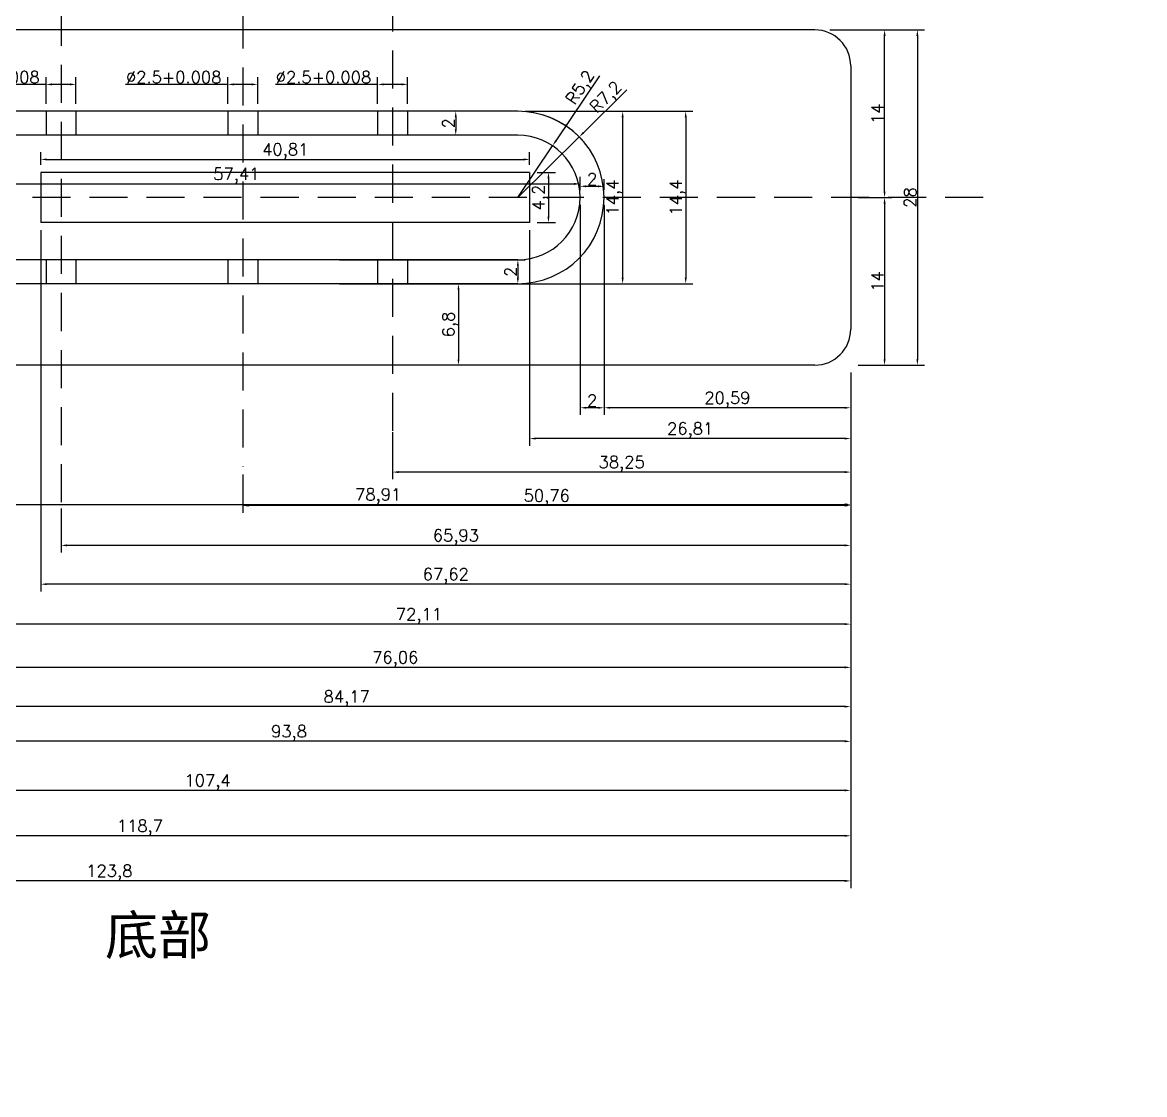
# Model space of a CAD drawing. Header units: millimetres. Extents: x 6817 to 10425, y -2870 to -164.
# Drawn here: x 9746.4 to 9840.1, y -462.8 to -373.3 of the extents above; entities that cross this region are included whole.
import ezdxf

# ---------------------------------------------------------------- set-up
doc = ezdxf.new("R2010")
doc.units = ezdxf.units.MM
doc.linetypes.add('HIDDEN', pattern=[9.525, 6.35, -3.175])
doc.layers.add('图层2', color=108, linetype='Continuous')
doc.styles.get("Standard").update_dxf_attribs({"font": 'txt', "bigfont": 'gbcbig.shx'})
doc.dimstyles.new('ISO-25', dxfattribs={"dimtxt": 1, "dimasz": 0.5, "dimexe": 0.6, "dimexo": 0.625, "dimgap": 0.1, "dimtad": 1, "dimtxsty": 'Standard', "dimcen": 2.5, "dimadec": 0, "dimazin": 0, "dimtfac": 1, "dimtmove": 0, "dimatfit": 3, "dimfxl": 1, "dimarcsym": 0})

# ---------------------------------------------------------------- blocks, each defined once
blk = doc.blocks.new('*D720')
at = {"layer": 'Defpoints', "color": 0, "linetype": 'ByBlock', "transparency": 16777216}
for p in [(9813.17, -373.931), (9815.545, -401.931), (9821.107, -401.931)]:
    blk.add_point(p, dxfattribs=at)
at = {"layer": '图层2', "color": 0, "linetype": 'ByBlock', "lineweight": -2, "transparency": 16777216}
for p, q in [((9813.795, -373.931), (9821.707, -373.931)), ((9821.107, -374.431), (9821.107, -401.431)), ((9816.17, -401.931), (9821.707, -401.931))]:
    blk.add_line(p, q, dxfattribs=at)
at = {"layer": '图层2', "color": 0, "linetype": 'ByBlock', "transparency": 16777216}
for points in [[(9821.024, -374.431), (9821.191, -374.431), (9821.107, -373.931)], [(9821.024, -401.431), (9821.191, -401.431), (9821.107, -401.931)]]:
    blk.add_solid(points, dxfattribs=at)
at = {"layer": '图层2', "color": 0, "linetype": 'ByBlock', "transparency": 16777216, "insert": (9820.507, -387.931), "char_height": 1, "attachment_point": 5, "rotation": 90}
blk.add_mtext('28', dxfattribs=at)
blk = doc.blocks.new('*D1211')
at = {"layer": 'Defpoints', "color": 0, "linetype": 'ByBlock', "transparency": 16777216}
for p in [(9787.752, -395.131), (9782.795, -401.931), (9787.752, -401.931)]:
    blk.add_point(p, dxfattribs=at)
at = {"layer": '图层2', "color": 0, "linetype": 'ByBlock', "lineweight": -2, "transparency": 16777216}
for p, q in [((9787.127, -395.131), (9782.195, -395.131)), ((9782.795, -395.631), (9782.795, -401.431)), ((9787.127, -401.931), (9782.195, -401.931))]:
    blk.add_line(p, q, dxfattribs=at)
at = {"layer": '图层2', "color": 0, "linetype": 'ByBlock', "transparency": 16777216}
for points in [[(9782.711, -395.631), (9782.878, -395.631), (9782.795, -395.131)], [(9782.711, -401.431), (9782.878, -401.431), (9782.795, -401.931)]]:
    blk.add_solid(points, dxfattribs=at)
at = {"layer": '图层2', "color": 0, "linetype": 'ByBlock', "transparency": 16777216, "insert": (9782.111, -398.531), "char_height": 1, "attachment_point": 5, "rotation": 90}
blk.add_mtext('6,8', dxfattribs=at)
blk = doc.blocks.new('*D1212')
at = {"layer": 'Defpoints', "color": 0, "linetype": 'ByBlock', "transparency": 16777216}
for p in [(9794.952, -387.931), (9815.545, -402.556), (9794.952, -405.488)]:
    blk.add_point(p, dxfattribs=at)
at = {"layer": '图层2', "color": 0, "linetype": 'ByBlock', "lineweight": -2, "transparency": 16777216}
for p, q in [((9794.952, -388.556), (9794.952, -406.088)), ((9815.545, -403.181), (9815.545, -406.088)), ((9815.045, -405.488), (9795.452, -405.488))]:
    blk.add_line(p, q, dxfattribs=at)
at = {"layer": '图层2', "color": 0, "linetype": 'ByBlock', "transparency": 16777216}
for points in [[(9795.452, -405.405), (9795.452, -405.571), (9794.952, -405.488)], [(9815.045, -405.405), (9815.045, -405.571), (9815.545, -405.488)]]:
    blk.add_solid(points, dxfattribs=at)
at = {"layer": '图层2', "color": 0, "linetype": 'ByBlock', "transparency": 16777216, "insert": (9805.249, -404.805), "char_height": 1, "attachment_point": 5}
blk.add_mtext('20,59', dxfattribs=at)
blk = doc.blocks.new('*D1213')
at = {"layer": 'Defpoints', "color": 0, "linetype": 'ByBlock', "transparency": 16777216}
for p in [(9792.952, -387.931), (9794.952, -401.931), (9792.952, -405.488)]:
    blk.add_point(p, dxfattribs=at)
at = {"layer": '图层2', "color": 0, "linetype": 'ByBlock', "lineweight": -2, "transparency": 16777216}
for p, q in [((9792.952, -388.556), (9792.952, -406.088)), ((9794.952, -402.556), (9794.952, -406.088)), ((9794.452, -405.488), (9793.452, -405.488))]:
    blk.add_line(p, q, dxfattribs=at)
at = {"layer": '图层2', "color": 0, "linetype": 'ByBlock', "transparency": 16777216}
for points in [[(9793.452, -405.405), (9793.452, -405.571), (9792.952, -405.488)], [(9794.452, -405.405), (9794.452, -405.571), (9794.952, -405.488)]]:
    blk.add_solid(points, dxfattribs=at)
at = {"layer": '图层2', "color": 0, "linetype": 'ByBlock', "transparency": 16777216, "insert": (9793.952, -404.888), "char_height": 1, "attachment_point": 5}
blk.add_mtext('2', dxfattribs=at)
blk = doc.blocks.new('*D721')
at = {"layer": 'Defpoints', "color": 0, "linetype": 'ByBlock', "transparency": 16777216}
for p in [(9788.736, -390.031), (9815.545, -401.931), (9788.736, -408.061)]:
    blk.add_point(p, dxfattribs=at)
at = {"layer": '图层2', "color": 0, "linetype": 'ByBlock', "lineweight": -2, "transparency": 16777216}
for p, q in [((9788.736, -390.656), (9788.736, -408.661)), ((9815.545, -402.556), (9815.545, -408.661)), ((9815.045, -408.061), (9789.236, -408.061))]:
    blk.add_line(p, q, dxfattribs=at)
at = {"layer": '图层2', "color": 0, "linetype": 'ByBlock', "transparency": 16777216}
for points in [[(9789.236, -407.978), (9789.236, -408.144), (9788.736, -408.061)], [(9815.045, -407.978), (9815.045, -408.144), (9815.545, -408.061)]]:
    blk.add_solid(points, dxfattribs=at)
at = {"layer": '图层2', "color": 0, "linetype": 'ByBlock', "transparency": 16777216, "insert": (9802.14, -407.378), "char_height": 1, "attachment_point": 5}
blk.add_mtext('26,81', dxfattribs=at)
blk = doc.blocks.new('*D722')
at = {"layer": 'Defpoints', "color": 0, "linetype": 'ByBlock', "transparency": 16777216}
for p in [(9815.545, -401.931), (9777.292, -406.897), (9777.292, -410.858)]:
    blk.add_point(p, dxfattribs=at)
at = {"layer": '图层2', "color": 0, "linetype": 'ByBlock', "lineweight": -2, "transparency": 16777216}
for p, q in [((9815.545, -402.556), (9815.545, -411.458)), ((9777.292, -407.522), (9777.292, -411.458)), ((9815.045, -410.858), (9777.792, -410.858))]:
    blk.add_line(p, q, dxfattribs=at)
at = {"layer": '图层2', "color": 0, "linetype": 'ByBlock', "transparency": 16777216}
for points in [[(9777.792, -410.775), (9777.792, -410.942), (9777.292, -410.858)], [(9815.045, -410.775), (9815.045, -410.942), (9815.545, -410.858)]]:
    blk.add_solid(points, dxfattribs=at)
at = {"layer": '图层2', "color": 0, "linetype": 'ByBlock', "transparency": 16777216, "insert": (9796.419, -410.175), "char_height": 1, "attachment_point": 5}
blk.add_mtext('38,25', dxfattribs=at)
blk = doc.blocks.new('*D723')
at = {"layer": 'Defpoints', "color": 0, "linetype": 'ByBlock', "transparency": 16777216}
for p in [(9815.545, -402.556), (9764.784, -410.431), (9764.784, -413.659)]:
    blk.add_point(p, dxfattribs=at)
at = {"layer": '图层2', "color": 0, "linetype": 'ByBlock', "lineweight": -2, "transparency": 16777216}
for p, q in [((9815.545, -403.181), (9815.545, -414.259)), ((9764.784, -411.056), (9764.784, -414.259)), ((9815.045, -413.659), (9765.284, -413.659))]:
    blk.add_line(p, q, dxfattribs=at)
at = {"layer": '图层2', "color": 0, "linetype": 'ByBlock', "transparency": 16777216}
for points in [[(9765.284, -413.576), (9765.284, -413.743), (9764.784, -413.659)], [(9815.045, -413.576), (9815.045, -413.743), (9815.545, -413.659)]]:
    blk.add_solid(points, dxfattribs=at)
at = {"layer": '图层2', "color": 0, "linetype": 'ByBlock', "transparency": 16777216, "insert": (9790.165, -412.976), "char_height": 1, "attachment_point": 5}
blk.add_mtext('50,76', dxfattribs=at)
blk = doc.blocks.new('*D724')
at = {"layer": 'Defpoints', "color": 0, "linetype": 'ByBlock', "transparency": 16777216}
for p in [(9815.545, -402.556), (9749.611, -413.287), (9749.611, -416.979)]:
    blk.add_point(p, dxfattribs=at)
at = {"layer": '图层2', "color": 0, "linetype": 'ByBlock', "lineweight": -2, "transparency": 16777216}
for p, q in [((9815.545, -403.181), (9815.545, -417.579)), ((9749.611, -413.912), (9749.611, -417.579)), ((9815.045, -416.979), (9750.111, -416.979))]:
    blk.add_line(p, q, dxfattribs=at)
at = {"layer": '图层2', "color": 0, "linetype": 'ByBlock', "transparency": 16777216}
for points in [[(9750.111, -416.896), (9750.111, -417.063), (9749.611, -416.979)], [(9815.045, -416.896), (9815.045, -417.063), (9815.545, -416.979)]]:
    blk.add_solid(points, dxfattribs=at)
at = {"layer": '图层2', "color": 0, "linetype": 'ByBlock', "transparency": 16777216, "insert": (9782.578, -416.296), "char_height": 1, "attachment_point": 5}
blk.add_mtext('65,93', dxfattribs=at)
blk = doc.blocks.new('*D1214')
at = {"layer": 'Defpoints', "color": 0, "linetype": 'ByBlock', "transparency": 16777216}
for p in [(9747.926, -390.031), (9815.545, -402.556), (9747.926, -420.22)]:
    blk.add_point(p, dxfattribs=at)
at = {"layer": '图层2', "color": 0, "linetype": 'ByBlock', "lineweight": -2, "transparency": 16777216}
for p, q in [((9747.926, -390.656), (9747.926, -420.82)), ((9815.545, -403.181), (9815.545, -420.82)), ((9815.045, -420.22), (9748.426, -420.22))]:
    blk.add_line(p, q, dxfattribs=at)
at = {"layer": '图层2', "color": 0, "linetype": 'ByBlock', "transparency": 16777216}
for points in [[(9748.426, -420.136), (9748.426, -420.303), (9747.926, -420.22)], [(9815.045, -420.136), (9815.045, -420.303), (9815.545, -420.22)]]:
    blk.add_solid(points, dxfattribs=at)
at = {"layer": '图层2', "color": 0, "linetype": 'ByBlock', "transparency": 16777216, "insert": (9781.735, -419.536), "char_height": 1, "attachment_point": 5}
blk.add_mtext('67,62', dxfattribs=at)
blk = doc.blocks.new('*D1215')
at = {"layer": 'Defpoints', "color": 0, "linetype": 'ByBlock', "transparency": 16777216}
for p in [(9743.433, -393.131), (9815.545, -403.181), (9743.433, -423.555)]:
    blk.add_point(p, dxfattribs=at)
at = {"layer": '图层2', "color": 0, "linetype": 'ByBlock', "lineweight": -2, "transparency": 16777216}
for p, q in [((9743.433, -393.756), (9743.433, -424.155)), ((9815.545, -403.806), (9815.545, -424.155)), ((9815.045, -423.555), (9743.933, -423.555))]:
    blk.add_line(p, q, dxfattribs=at)
at = {"layer": '图层2', "color": 0, "linetype": 'ByBlock', "transparency": 16777216}
for points in [[(9743.933, -423.472), (9743.933, -423.639), (9743.433, -423.555)], [(9815.045, -423.472), (9815.045, -423.639), (9815.545, -423.555)]]:
    blk.add_solid(points, dxfattribs=at)
at = {"layer": '图层2', "color": 0, "linetype": 'ByBlock', "transparency": 16777216, "insert": (9779.489, -422.872), "char_height": 1, "attachment_point": 5}
blk.add_mtext('72,11', dxfattribs=at)
blk = doc.blocks.new('*D725')
at = {"layer": 'Defpoints', "color": 0, "linetype": 'ByBlock', "transparency": 16777216}
for p in [(9815.545, -403.181), (9739.489, -423.174), (9739.489, -427.165)]:
    blk.add_point(p, dxfattribs=at)
at = {"layer": '图层2', "color": 0, "linetype": 'ByBlock', "lineweight": -2, "transparency": 16777216}
for p, q in [((9815.545, -403.806), (9815.545, -427.765)), ((9739.489, -423.799), (9739.489, -427.765)), ((9815.045, -427.165), (9739.989, -427.165))]:
    blk.add_line(p, q, dxfattribs=at)
at = {"layer": '图层2', "color": 0, "linetype": 'ByBlock', "transparency": 16777216}
for points in [[(9739.989, -427.082), (9739.989, -427.249), (9739.489, -427.165)], [(9815.045, -427.082), (9815.045, -427.249), (9815.545, -427.165)]]:
    blk.add_solid(points, dxfattribs=at)
at = {"layer": '图层2', "color": 0, "linetype": 'ByBlock', "transparency": 16777216, "insert": (9777.517, -426.482), "char_height": 1, "attachment_point": 5}
blk.add_mtext('76,06', dxfattribs=at)
blk = doc.blocks.new('*D726')
at = {"layer": 'Defpoints', "color": 0, "linetype": 'ByBlock', "transparency": 16777216}
for p in [(9815.545, -403.181), (9731.375, -426.089), (9731.375, -430.445)]:
    blk.add_point(p, dxfattribs=at)
at = {"layer": '图层2', "color": 0, "linetype": 'ByBlock', "lineweight": -2, "transparency": 16777216}
for p, q in [((9815.545, -403.806), (9815.545, -431.045)), ((9731.375, -426.714), (9731.375, -431.045)), ((9815.045, -430.445), (9731.875, -430.445))]:
    blk.add_line(p, q, dxfattribs=at)
at = {"layer": '图层2', "color": 0, "linetype": 'ByBlock', "transparency": 16777216}
for points in [[(9731.875, -430.362), (9731.875, -430.528), (9731.375, -430.445)], [(9815.045, -430.362), (9815.045, -430.528), (9815.545, -430.445)]]:
    blk.add_solid(points, dxfattribs=at)
at = {"layer": '图层2', "color": 0, "linetype": 'ByBlock', "transparency": 16777216, "insert": (9773.46, -429.762), "char_height": 1, "attachment_point": 5}
blk.add_mtext('84,17', dxfattribs=at)
blk = doc.blocks.new('*D1216')
at = {"layer": 'Defpoints', "color": 0, "linetype": 'ByBlock', "transparency": 16777216}
for p in [(9721.745, -401.931), (9815.545, -403.181), (9721.745, -433.342)]:
    blk.add_point(p, dxfattribs=at)
at = {"layer": '图层2', "color": 0, "linetype": 'ByBlock', "lineweight": -2, "transparency": 16777216}
for p, q in [((9721.745, -402.556), (9721.745, -433.942)), ((9815.545, -403.806), (9815.545, -433.942)), ((9815.045, -433.342), (9722.245, -433.342))]:
    blk.add_line(p, q, dxfattribs=at)
at = {"layer": '图层2', "color": 0, "linetype": 'ByBlock', "transparency": 16777216}
for points in [[(9722.245, -433.258), (9722.245, -433.425), (9721.745, -433.342)], [(9815.045, -433.258), (9815.045, -433.425), (9815.545, -433.342)]]:
    blk.add_solid(points, dxfattribs=at)
at = {"layer": '图层2', "color": 0, "linetype": 'ByBlock', "transparency": 16777216, "insert": (9768.645, -432.658), "char_height": 1, "attachment_point": 5}
blk.add_mtext('93,8', dxfattribs=at)
blk = doc.blocks.new('*D727')
at = {"layer": 'Defpoints', "color": 0, "linetype": 'ByBlock', "transparency": 16777216}
for p in [(9708.145, -387.931), (9815.545, -403.181), (9708.145, -437.438)]:
    blk.add_point(p, dxfattribs=at)
at = {"layer": '图层2', "color": 0, "linetype": 'ByBlock', "lineweight": -2, "transparency": 16777216}
for p, q in [((9708.145, -388.556), (9708.145, -438.038)), ((9815.545, -403.806), (9815.545, -438.038)), ((9815.045, -437.438), (9708.645, -437.438))]:
    blk.add_line(p, q, dxfattribs=at)
at = {"layer": '图层2', "color": 0, "linetype": 'ByBlock', "transparency": 16777216}
for points in [[(9708.645, -437.355), (9708.645, -437.522), (9708.145, -437.438)], [(9815.045, -437.355), (9815.045, -437.522), (9815.545, -437.438)]]:
    blk.add_solid(points, dxfattribs=at)
at = {"layer": '图层2', "color": 0, "linetype": 'ByBlock', "transparency": 16777216, "insert": (9761.845, -436.755), "char_height": 1, "attachment_point": 5}
blk.add_mtext('107,4', dxfattribs=at)
blk = doc.blocks.new('*D1217')
at = {"layer": 'Defpoints', "color": 0, "linetype": 'ByBlock', "transparency": 16777216}
for p in [(9691.745, -401.931), (9815.545, -402.556), (9691.745, -444.998)]:
    blk.add_point(p, dxfattribs=at)
at = {"layer": '图层2', "color": 0, "linetype": 'ByBlock', "lineweight": -2, "transparency": 16777216}
for p, q in [((9691.745, -402.556), (9691.745, -445.598)), ((9815.545, -403.181), (9815.545, -445.598)), ((9815.045, -444.998), (9692.245, -444.998))]:
    blk.add_line(p, q, dxfattribs=at)
at = {"layer": '图层2', "color": 0, "linetype": 'ByBlock', "transparency": 16777216}
for points in [[(9692.245, -444.915), (9692.245, -445.082), (9691.745, -444.998)], [(9815.045, -444.915), (9815.045, -445.082), (9815.545, -444.998)]]:
    blk.add_solid(points, dxfattribs=at)
at = {"layer": '图层2', "color": 0, "linetype": 'ByBlock', "transparency": 16777216, "insert": (9753.645, -444.315), "char_height": 1, "attachment_point": 5}
blk.add_mtext('123,8', dxfattribs=at)
blk = doc.blocks.new('*D1218')
at = {"layer": 'Defpoints', "color": 0, "linetype": 'ByBlock', "transparency": 16777216}
for p in [(9788.736, -385.831), (9788.736, -390.031), (9790.306, -390.031)]:
    blk.add_point(p, dxfattribs=at)
at = {"layer": '图层2', "color": 0, "linetype": 'ByBlock', "lineweight": -2, "transparency": 16777216}
for p, q in [((9789.361, -385.831), (9790.906, -385.831)), ((9790.306, -386.331), (9790.306, -389.531)), ((9789.361, -390.031), (9790.906, -390.031))]:
    blk.add_line(p, q, dxfattribs=at)
at = {"layer": '图层2', "color": 0, "linetype": 'ByBlock', "transparency": 16777216}
for points in [[(9790.223, -386.331), (9790.389, -386.331), (9790.306, -385.831)], [(9790.223, -389.531), (9790.389, -389.531), (9790.306, -390.031)]]:
    blk.add_solid(points, dxfattribs=at)
at = {"layer": '图层2', "color": 0, "linetype": 'ByBlock', "transparency": 16777216, "insert": (9789.623, -387.931), "char_height": 1, "attachment_point": 5, "rotation": 90}
blk.add_mtext('4,2', dxfattribs=at)
blk = doc.blocks.new('*D728')
at = {"layer": 'Defpoints', "color": 0, "linetype": 'ByBlock', "transparency": 16777216}
for p in [(9792.873, -382.87), (9787.752, -387.931)]:
    blk.add_point(p, dxfattribs=at)
at = {"layer": '图层2', "color": 0, "linetype": 'ByBlock', "lineweight": -2, "transparency": 16777216}
for p, q in [((9796.862, -378.927), (9793.229, -382.518)), ((9787.752, -387.931), (9792.873, -382.87))]:
    blk.add_line(p, q, dxfattribs=at)
blk.add_arc((9787.752, -387.931), 7.2, 39.88868, 85.02641, dxfattribs=at)
at = {"layer": '图层2', "color": 0, "linetype": 'ByBlock', "transparency": 16777216}
blk.add_solid([(9793.17, -382.459), (9793.288, -382.578), (9792.873, -382.87)], dxfattribs=at)
at = {"layer": '图层2', "color": 0, "linetype": 'ByBlock', "transparency": 16777216, "insert": (9795.185, -379.625), "char_height": 1, "attachment_point": 5, "rotation": 44.66332}
blk.add_mtext('R7,2', dxfattribs=at)
blk = doc.blocks.new('*D1219')
at = {"layer": 'Defpoints', "color": 0, "linetype": 'ByBlock', "transparency": 16777216}
for p in [(9790.651, -383.614), (9787.752, -387.931)]:
    blk.add_point(p, dxfattribs=at)
at = {"layer": '图层2', "color": 0, "linetype": 'ByBlock', "lineweight": -2, "transparency": 16777216}
for p, q in [((9794.568, -377.779), (9790.93, -383.199)), ((9787.752, -387.931), (9790.651, -383.614))]:
    blk.add_line(p, q, dxfattribs=at)
at = {"layer": '图层2', "color": 0, "linetype": 'ByBlock', "transparency": 16777216}
blk.add_solid([(9790.86, -383.152), (9790.999, -383.245), (9790.651, -383.614)], dxfattribs=at)
at = {"layer": '图层2', "color": 0, "linetype": 'ByBlock', "transparency": 16777216, "insert": (9793.062, -378.796), "char_height": 1, "attachment_point": 5, "rotation": 56.12379}
blk.add_mtext('R5,2', dxfattribs=at)
blk = doc.blocks.new('*D1223')
at = {"layer": 'Defpoints', "color": 0, "linetype": 'ByBlock', "transparency": 16777216}
for p in [(9784.813, -380.731), (9782.567, -382.731), (9784.813, -382.731)]:
    blk.add_point(p, dxfattribs=at)
at = {"layer": '图层2', "color": 0, "linetype": 'ByBlock', "lineweight": -2, "transparency": 16777216}
for p, q in [((9784.188, -380.731), (9781.967, -380.731)), ((9782.567, -381.231), (9782.567, -382.231)), ((9784.188, -382.731), (9781.967, -382.731))]:
    blk.add_line(p, q, dxfattribs=at)
at = {"layer": '图层2', "color": 0, "linetype": 'ByBlock', "transparency": 16777216}
for points in [[(9782.484, -381.231), (9782.651, -381.231), (9782.567, -380.731)], [(9782.484, -382.231), (9782.651, -382.231), (9782.567, -382.731)]]:
    blk.add_solid(points, dxfattribs=at)
at = {"layer": '图层2', "color": 0, "linetype": 'ByBlock', "transparency": 16777216, "insert": (9781.967, -381.731), "char_height": 1, "attachment_point": 5, "rotation": 90}
blk.add_mtext('2', dxfattribs=at)
blk = doc.blocks.new('*D1224')
at = {"layer": 'Defpoints', "color": 0, "linetype": 'ByBlock', "transparency": 16777216}
for p in [(9776.042, -378.485), (9776.042, -380.731), (9778.542, -380.731)]:
    blk.add_point(p, dxfattribs=at)
at = {"layer": '图层2', "color": 0, "linetype": 'ByBlock', "lineweight": -2, "transparency": 16777216}
for p, q in [((9776.042, -378.485), (9767.509, -378.485)), ((9776.042, -380.106), (9776.042, -377.885)), ((9778.042, -378.485), (9776.542, -378.485)), ((9778.542, -380.106), (9778.542, -377.885))]:
    blk.add_line(p, q, dxfattribs=at)
at = {"layer": '图层2', "color": 0, "linetype": 'ByBlock', "transparency": 16777216}
for points in [[(9776.542, -378.401), (9776.542, -378.568), (9776.042, -378.485)], [(9778.042, -378.401), (9778.042, -378.568), (9778.542, -378.485)]]:
    blk.add_solid(points, dxfattribs=at)
at = {"layer": '图层2', "color": 0, "linetype": 'ByBlock', "transparency": 16777216, "insert": (9771.525, -377.885), "char_height": 1, "attachment_point": 5}
blk.add_mtext('%%C2.5+0.008', dxfattribs=at)
blk = doc.blocks.new('*D733')
at = {"layer": 'Defpoints', "color": 0, "linetype": 'ByBlock', "transparency": 16777216}
for p in [(9763.534, -378.485), (9763.534, -380.731), (9766.034, -380.731)]:
    blk.add_point(p, dxfattribs=at)
at = {"layer": '图层2', "color": 0, "linetype": 'ByBlock', "lineweight": -2, "transparency": 16777216}
for p, q in [((9763.534, -378.485), (9755.001, -378.485)), ((9763.534, -380.106), (9763.534, -377.885)), ((9765.534, -378.485), (9764.034, -378.485)), ((9766.034, -380.106), (9766.034, -377.885))]:
    blk.add_line(p, q, dxfattribs=at)
at = {"layer": '图层2', "color": 0, "linetype": 'ByBlock', "transparency": 16777216}
for points in [[(9764.034, -378.401), (9764.034, -378.568), (9763.534, -378.485)], [(9765.534, -378.401), (9765.534, -378.568), (9766.034, -378.485)]]:
    blk.add_solid(points, dxfattribs=at)
at = {"layer": '图层2', "color": 0, "linetype": 'ByBlock', "transparency": 16777216, "insert": (9759.018, -377.885), "char_height": 1, "attachment_point": 5}
blk.add_mtext('%%C2.5+0.008', dxfattribs=at)
blk = doc.blocks.new('*D734')
at = {"layer": 'Defpoints', "color": 0, "linetype": 'ByBlock', "transparency": 16777216}
for p in [(9748.361, -378.485), (9748.361, -380.731), (9750.861, -380.731)]:
    blk.add_point(p, dxfattribs=at)
at = {"layer": '图层2', "color": 0, "linetype": 'ByBlock', "lineweight": -2, "transparency": 16777216}
for p, q in [((9748.361, -378.485), (9739.828, -378.485)), ((9748.361, -380.106), (9748.361, -377.885)), ((9750.361, -378.485), (9748.861, -378.485)), ((9750.861, -380.106), (9750.861, -377.885))]:
    blk.add_line(p, q, dxfattribs=at)
at = {"layer": '图层2', "color": 0, "linetype": 'ByBlock', "transparency": 16777216}
for points in [[(9748.861, -378.401), (9748.861, -378.568), (9748.361, -378.485)], [(9750.361, -378.401), (9750.361, -378.568), (9750.861, -378.485)]]:
    blk.add_solid(points, dxfattribs=at)
at = {"layer": '图层2', "color": 0, "linetype": 'ByBlock', "transparency": 16777216, "insert": (9743.845, -377.885), "char_height": 1, "attachment_point": 5}
blk.add_mtext('%%C2.5+0.008', dxfattribs=at)
blk = doc.blocks.new('*D735')
at = {"layer": 'Defpoints', "color": 0, "linetype": 'ByBlock', "transparency": 16777216}
for p in [(9787.96, -380.734), (9787.127, -395.131), (9796.502, -395.131)]:
    blk.add_point(p, dxfattribs=at)
at = {"layer": '图层2', "color": 0, "linetype": 'ByBlock', "lineweight": -2, "transparency": 16777216}
for p, q in [((9788.585, -380.734), (9797.102, -380.734)), ((9796.502, -381.234), (9796.502, -394.631)), ((9787.752, -395.131), (9797.102, -395.131))]:
    blk.add_line(p, q, dxfattribs=at)
at = {"layer": '图层2', "color": 0, "linetype": 'ByBlock', "transparency": 16777216}
for points in [[(9796.418, -381.234), (9796.585, -381.234), (9796.502, -380.734)], [(9796.418, -394.631), (9796.585, -394.631), (9796.502, -395.131)]]:
    blk.add_solid(points, dxfattribs=at)
at = {"layer": '图层2', "color": 0, "linetype": 'ByBlock', "transparency": 16777216, "insert": (9795.818, -387.933), "char_height": 1, "attachment_point": 5, "rotation": 90}
blk.add_mtext('14,4', dxfattribs=at)
blk = doc.blocks.new('*D736')
at = {"layer": 'Defpoints', "color": 0, "linetype": 'ByBlock', "transparency": 16777216}
for p in [(9816.17, -387.931), (9815.545, -401.931), (9818.374, -401.931)]:
    blk.add_point(p, dxfattribs=at)
at = {"layer": '图层2', "color": 0, "linetype": 'ByBlock', "lineweight": -2, "transparency": 16777216}
for p, q in [((9816.795, -387.931), (9818.974, -387.931)), ((9818.374, -388.431), (9818.374, -401.431)), ((9816.17, -401.931), (9818.974, -401.931))]:
    blk.add_line(p, q, dxfattribs=at)
at = {"layer": '图层2', "color": 0, "linetype": 'ByBlock', "transparency": 16777216}
for points in [[(9818.29, -388.431), (9818.457, -388.431), (9818.374, -387.931)], [(9818.29, -401.431), (9818.457, -401.431), (9818.374, -401.931)]]:
    blk.add_solid(points, dxfattribs=at)
at = {"layer": '图层2', "color": 0, "linetype": 'ByBlock', "transparency": 16777216, "insert": (9817.774, -394.931), "char_height": 1, "attachment_point": 5, "rotation": 90}
blk.add_mtext('14', dxfattribs=at)
blk = doc.blocks.new('*D737')
at = {"layer": 'Defpoints', "color": 0, "linetype": 'ByBlock', "transparency": 16777216}
for p in [(9815.545, -373.931), (9818.374, -373.931), (9815.545, -387.931)]:
    blk.add_point(p, dxfattribs=at)
at = {"layer": '图层2', "color": 0, "linetype": 'ByBlock', "lineweight": -2, "transparency": 16777216}
for p, q in [((9816.17, -373.931), (9818.974, -373.931)), ((9818.374, -387.431), (9818.374, -374.431)), ((9816.17, -387.931), (9818.974, -387.931))]:
    blk.add_line(p, q, dxfattribs=at)
at = {"layer": '图层2', "color": 0, "linetype": 'ByBlock', "transparency": 16777216}
for points in [[(9818.29, -374.431), (9818.457, -374.431), (9818.374, -373.931)], [(9818.29, -387.431), (9818.457, -387.431), (9818.374, -387.931)]]:
    blk.add_solid(points, dxfattribs=at)
at = {"layer": '图层2', "color": 0, "linetype": 'ByBlock', "transparency": 16777216, "insert": (9817.774, -380.931), "char_height": 1, "attachment_point": 5, "rotation": 90}
blk.add_mtext('14', dxfattribs=at)
blk = doc.blocks.new('*D1331')
at = {"layer": 'Defpoints', "color": 0, "linetype": 'ByBlock', "transparency": 16777216}
for p in [(9652.686, -387.931), (9739.489, -387.931), (9826.604, -387.931), (9735.224, -389.004), (9726.097, -400.14)]:
    blk.add_point(p, dxfattribs=at)
at = {"layer": '图层2', "color": 0, "linetype": 'ByBlock', "transparency": 16777216}
for start, end in [(166.96588, 173.48294), (180, 222.35383), (228.87089, 235.38795)]:
    blk.add_arc((9739.489, -387.931), 4.398, start, end, dxfattribs=at)
for points in [[(9735.203, -387.437), (9735.036, -387.427), (9735.091, -387.931)], [(9736.538, -391.303), (9736.654, -391.184), (9736.239, -390.894)]]:
    blk.add_solid(points, dxfattribs=at)
at = {"layer": '图层2', "color": 0, "linetype": 'ByBlock', "transparency": 16777216, "insert": (9735.947, -389.303), "char_height": 1, "attachment_point": 5, "rotation": 291.17691}
blk.add_mtext('42°', dxfattribs=at)
blk = doc.blocks.new('*D788')
at = {"layer": 'Defpoints', "color": 0, "linetype": 'ByBlock', "transparency": 16777216}
for p in [(9696.845, -387.935), (9815.545, -402.556), (9696.845, -441.232)]:
    blk.add_point(p, dxfattribs=at)
at = {"layer": '图层2', "color": 0, "linetype": 'ByBlock', "lineweight": -2, "transparency": 16777216}
for p, q in [((9696.845, -388.56), (9696.845, -441.832)), ((9815.545, -403.181), (9815.545, -441.832)), ((9815.045, -441.232), (9697.345, -441.232))]:
    blk.add_line(p, q, dxfattribs=at)
at = {"layer": '图层2', "color": 0, "linetype": 'ByBlock', "transparency": 16777216}
for points in [[(9697.345, -441.149), (9697.345, -441.315), (9696.845, -441.232)], [(9815.045, -441.149), (9815.045, -441.315), (9815.545, -441.232)]]:
    blk.add_solid(points, dxfattribs=at)
at = {"layer": '图层2', "color": 0, "linetype": 'ByBlock', "transparency": 16777216, "insert": (9756.195, -440.549), "char_height": 1, "attachment_point": 5}
blk.add_mtext('118,7', dxfattribs=at)
blk = doc.blocks.new('*D1851')
at = {"layer": 'Defpoints', "color": 0, "linetype": 'ByBlock'}
for p in [(9736.633, -401.931), (9815.545, -401.931), (9815.545, -413.555)]:
    blk.add_point(p, dxfattribs=at)
at = {"layer": '图层2', "color": 0, "linetype": 'ByBlock', "lineweight": -2}
for p, q in [((9736.633, -402.556), (9736.633, -414.155)), ((9815.545, -402.556), (9815.545, -414.155)), ((9737.133, -413.555), (9815.045, -413.555))]:
    blk.add_line(p, q, dxfattribs=at)
at = {"layer": '图层2', "color": 0, "linetype": 'ByBlock'}
for points in [[(9737.133, -413.472), (9737.133, -413.639), (9736.633, -413.555)], [(9815.045, -413.472), (9815.045, -413.639), (9815.545, -413.555)]]:
    blk.add_solid(points, dxfattribs=at)
at = {"layer": '图层2', "color": 0, "linetype": 'ByBlock', "insert": (9776.089, -412.872), "char_height": 1, "attachment_point": 5}
blk.add_mtext('78,91', dxfattribs=at)
blk = doc.blocks.new('*D1852')
at = {"layer": 'Defpoints', "color": 0, "linetype": 'ByBlock'}
for p in [(9787.752, -380.731), (9787.752, -395.131), (9801.768, -395.131)]:
    blk.add_point(p, dxfattribs=at)
at = {"layer": '图层2', "color": 0, "linetype": 'ByBlock', "lineweight": -2}
for p, q in [((9788.377, -380.731), (9802.368, -380.731)), ((9801.768, -381.231), (9801.768, -394.631)), ((9788.377, -395.131), (9802.368, -395.131))]:
    blk.add_line(p, q, dxfattribs=at)
at = {"layer": '图层2', "color": 0, "linetype": 'ByBlock'}
for points in [[(9801.685, -381.231), (9801.852, -381.231), (9801.768, -380.731)], [(9801.685, -394.631), (9801.852, -394.631), (9801.768, -395.131)]]:
    blk.add_solid(points, dxfattribs=at)
at = {"layer": '图层2', "color": 0, "linetype": 'ByBlock', "insert": (9801.085, -387.931), "char_height": 1, "attachment_point": 5, "rotation": 90}
blk.add_mtext('14,4', dxfattribs=at)
blk = doc.blocks.new('*D1854')
at = {"layer": 'Defpoints', "color": 0, "linetype": 'ByBlock'}
for p in [(9788.736, -384.75), (9747.926, -385.831), (9788.736, -385.831)]:
    blk.add_point(p, dxfattribs=at)
at = {"layer": '图层2', "color": 0, "linetype": 'ByBlock', "lineweight": -2}
for p, q in [((9747.926, -385.206), (9747.926, -384.15)), ((9748.426, -384.75), (9788.236, -384.75)), ((9788.736, -385.206), (9788.736, -384.15))]:
    blk.add_line(p, q, dxfattribs=at)
at = {"layer": '图层2', "color": 0, "linetype": 'ByBlock'}
for points in [[(9748.426, -384.667), (9748.426, -384.834), (9747.926, -384.75)], [(9788.236, -384.667), (9788.236, -384.834), (9788.736, -384.75)]]:
    blk.add_solid(points, dxfattribs=at)
at = {"layer": '图层2', "color": 0, "linetype": 'ByBlock', "insert": (9768.331, -384.067), "char_height": 1, "attachment_point": 5}
blk.add_mtext('40,81', dxfattribs=at)
blk = doc.blocks.new('*D1859')
at = {"layer": 'Defpoints', "color": 0, "linetype": 'ByBlock'}
for p in [(9792.952, -386.797), (9735.545, -387.931), (9792.952, -387.931)]:
    blk.add_point(p, dxfattribs=at)
at = {"layer": '图层2', "color": 0, "linetype": 'ByBlock', "lineweight": -2}
for p, q in [((9735.545, -387.306), (9735.545, -386.197)), ((9736.045, -386.797), (9792.452, -386.797)), ((9792.952, -387.306), (9792.952, -386.197))]:
    blk.add_line(p, q, dxfattribs=at)
at = {"layer": '图层2', "color": 0, "linetype": 'ByBlock'}
for points in [[(9736.045, -386.713), (9736.045, -386.88), (9735.545, -386.797)], [(9792.452, -386.713), (9792.452, -386.88), (9792.952, -386.797)]]:
    blk.add_solid(points, dxfattribs=at)
at = {"layer": '图层2', "color": 0, "linetype": 'ByBlock', "insert": (9764.249, -386.113), "char_height": 1, "attachment_point": 5}
blk.add_mtext('57,41', dxfattribs=at)
blk = doc.blocks.new('*D1861')
at = {"layer": 'Defpoints', "color": 0, "linetype": 'ByBlock'}
for p in [(9772.223, -393.131), (9772.223, -395.131), (9787.752, -395.131)]:
    blk.add_point(p, dxfattribs=at)
at = {"layer": '图层2', "color": 0, "linetype": 'ByBlock', "lineweight": -2}
for p, q in [((9772.848, -393.131), (9788.352, -393.131)), ((9787.752, -393.631), (9787.752, -394.631)), ((9772.848, -395.131), (9788.352, -395.131))]:
    blk.add_line(p, q, dxfattribs=at)
at = {"layer": '图层2', "color": 0, "linetype": 'ByBlock'}
for points in [[(9787.669, -393.631), (9787.836, -393.631), (9787.752, -393.131)], [(9787.669, -394.631), (9787.836, -394.631), (9787.752, -395.131)]]:
    blk.add_solid(points, dxfattribs=at)
at = {"layer": '图层2', "color": 0, "linetype": 'ByBlock', "insert": (9787.152, -394.131), "char_height": 1, "attachment_point": 5, "rotation": 90}
blk.add_mtext('2', dxfattribs=at)
blk = doc.blocks.new('*D1862')
at = {"layer": 'Defpoints', "color": 0, "linetype": 'ByBlock'}
for p in [(9794.952, -386.997), (9792.952, -387.931), (9794.952, -387.931)]:
    blk.add_point(p, dxfattribs=at)
at = {"layer": '图层2', "color": 0, "linetype": 'ByBlock', "lineweight": -2}
for p, q in [((9792.952, -387.306), (9792.952, -386.397)), ((9794.952, -387.306), (9794.952, -386.397)), ((9793.452, -386.997), (9794.452, -386.997))]:
    blk.add_line(p, q, dxfattribs=at)
at = {"layer": '图层2', "color": 0, "linetype": 'ByBlock'}
for points in [[(9793.452, -386.914), (9793.452, -387.08), (9792.952, -386.997)], [(9794.452, -386.914), (9794.452, -387.08), (9794.952, -386.997)]]:
    blk.add_solid(points, dxfattribs=at)
at = {"layer": '图层2', "color": 0, "linetype": 'ByBlock', "insert": (9793.952, -386.397), "char_height": 1, "attachment_point": 5}
blk.add_mtext('2', dxfattribs=at)
blk = doc.blocks.new('*D2126')
at = {"layer": 'Defpoints', "color": 0, "linetype": 'ByBlock'}
for p in [(10223.657, -339.202), (10223.657, -344.877), (10247.603, -344.877)]:
    blk.add_point(p, dxfattribs=at)
at = {"layer": 'Defpoints', "color": 0, "linetype": 'ByBlock', "transparency": 16777216}
for p in [(8490.813, -2490.52), (8490.813, -2500.59), (8495.813, -2500.59)]:
    blk.add_point(p, dxfattribs=at)
at = {"layer": '图层2', "color": 0, "linetype": 'ByBlock', "lineweight": -2}
for p, q in [((10224.282, -339.202), (10248.203, -339.202)), ((10247.603, -339.702), (10247.603, -344.377)), ((10224.282, -344.877), (10248.203, -344.877))]:
    blk.add_line(p, q, dxfattribs=at)
at = {"layer": '图层2', "color": 0, "linetype": 'ByBlock', "lineweight": -2, "transparency": 16777216}
for p, q in [((8490.813, -2499.965), (8490.813, -2489.92)), ((8495.813, -2499.965), (8495.813, -2489.92)), ((8495.313, -2490.52), (8491.313, -2490.52))]:
    blk.add_line(p, q, dxfattribs=at)
at = {"layer": '图层2', "color": 0, "linetype": 'ByBlock'}
for points in [[(10247.52, -339.702), (10247.687, -339.702), (10247.603, -339.202)], [(10247.52, -344.377), (10247.687, -344.377), (10247.603, -344.877)]]:
    blk.add_solid(points, dxfattribs=at)
at = {"layer": '图层2', "color": 0, "linetype": 'ByBlock', "transparency": 16777216}
for points in [[(8491.313, -2490.437), (8491.313, -2490.604), (8490.813, -2490.52)], [(8495.313, -2490.437), (8495.313, -2490.604), (8495.813, -2490.52)]]:
    blk.add_solid(points, dxfattribs=at)
at = {"layer": '图层2', "color": 0, "linetype": 'ByBlock', "insert": (10246.92, -342.039), "char_height": 1, "attachment_point": 5, "rotation": 90}
blk.add_mtext('5,67', dxfattribs=at)
at = {"layer": '图层2', "color": 0, "linetype": 'ByBlock', "transparency": 16777216, "insert": (8493.313, -2489.17), "char_height": 2.5, "attachment_point": 5}
blk.add_mtext('5', dxfattribs=at)
blk = doc.blocks.new('*D2135')
at = {"layer": 'Defpoints', "color": 0, "linetype": 'ByBlock'}
for p in [(10217.809, -308.872), (10215.309, -322.353), (10217.809, -322.353), (8520.699, -2501.899), (8521.923, -2501.875), (8521.325, -2502.94), (8534.065, -2513.083), (8534.065, -2513.083)]:
    blk.add_point(p, dxfattribs=at)
at = {"layer": '图层2', "color": 0, "linetype": 'ByBlock', "lineweight": -2}
for p, q in [((10215.309, -321.728), (10215.309, -308.272)), ((10215.809, -308.872), (10217.309, -308.872)), ((10217.809, -321.728), (10217.809, -308.272)), ((8521.603, -2500.9), (8522.675, -2499.803)), ((8521.464, -2501.451), (8520.818, -2500.855)), ((8520.836, -2502.55), (8519.961, -2501.854))]:
    blk.add_line(p, q, dxfattribs=at)
for start, end in [(135.64919, 137.29304), (138.93689, 139.83176)]:
    blk.add_arc((8534.065, -2513.083), 17.428, start, end, dxfattribs=at)
at = {"layer": '图层2', "color": 0, "linetype": 'ByBlock'}
for points in [[(10215.809, -308.788), (10215.809, -308.955), (10215.309, -308.872)], [(10217.309, -308.788), (10217.309, -308.955), (10217.809, -308.872)], [(8520.863, -2501.579), (8520.987, -2501.69), (8521.259, -2501.262)], [(8520.812, -2501.894), (8520.683, -2501.788), (8520.431, -2502.228)]]:
    blk.add_solid(points, dxfattribs=at)
at = {"layer": '图层2', "color": 0, "linetype": 'ByBlock', "insert": (10216.559, -308.188), "char_height": 1, "attachment_point": 5}
blk.add_mtext('2,5', dxfattribs=at)
at = {"layer": '图层2', "color": 0, "linetype": 'ByBlock', "insert": (8521.71, -2499.932), "char_height": 1, "attachment_point": 5, "rotation": 45.64919}
blk.add_mtext('4°', dxfattribs=at)
blk = doc.blocks.new('*D2136')
at = {"layer": 'Defpoints', "color": 0, "linetype": 'ByBlock'}
for p in [(10215.309, -305.16), (10187.985, -322.353), (10215.309, -322.353), (8518.444, -2501.943), (8521.325, -2502.94), (8518.95, -2504.556), (8534.065, -2513.083), (8534.065, -2513.083)]:
    blk.add_point(p, dxfattribs=at)
at = {"layer": '图层2', "color": 0, "linetype": 'ByBlock', "lineweight": -2}
for p, q in [((10187.985, -321.728), (10187.985, -304.56)), ((10188.485, -305.16), (10214.809, -305.16)), ((10215.309, -321.728), (10215.309, -304.56)), ((8520.836, -2502.55), (8518.586, -2500.759)), ((8518.406, -2504.249), (8516.832, -2503.361))]:
    blk.add_line(p, q, dxfattribs=at)
blk.add_arc((8534.065, -2513.083), 19.186, 142.96881, 149.0795, dxfattribs=at)
at = {"layer": '图层2', "color": 0, "linetype": 'ByBlock'}
for points in [[(10188.485, -305.076), (10188.485, -305.243), (10187.985, -305.16)], [(10214.809, -305.076), (10214.809, -305.243), (10215.309, -305.16)], [(8518.683, -2501.477), (8518.815, -2501.579), (8519.055, -2501.133)], [(8517.678, -2503.266), (8517.534, -2503.182), (8517.355, -2503.656)]]:
    blk.add_solid(points, dxfattribs=at)
at = {"layer": '图层2', "color": 0, "linetype": 'ByBlock', "insert": (10201.647, -304.476), "char_height": 1, "attachment_point": 5}
blk.add_mtext('27,32', dxfattribs=at)
at = {"layer": '图层2', "color": 0, "linetype": 'ByBlock', "insert": (8517.657, -2502.025), "char_height": 1, "attachment_point": 5, "rotation": 56.02416}
blk.add_mtext('9°', dxfattribs=at)

msp = doc.modelspace()

# ---------------------------------------------------------------- linework, layer by layer
at = {"layer": '图层2', "color": 3, "linetype": 'HIDDEN', "ltscale": 0.5}
for p, q in [((9777.292, -347.087), (9777.292, -407.898)), ((9749.611, -353.041), (9749.611, -414.069)), ((9764.784, -353.25), (9764.784, -410.431)), ((9826.604, -387.931), (9652.686, -387.931))]:
    msp.add_line(p, q, dxfattribs=at)
at = {"layer": '图层2', "color": 2, "linetype": 'ByBlock'}
for p, q in [((9812.545, -373.931), (9691.745, -373.931)), ((9815.545, -376.931), (9815.545, -398.931)), ((9787.752, -380.731), (9743.433, -380.731)), ((9787.752, -382.731), (9740.745, -382.731)), ((9747.926, -385.831), (9747.926, -390.031)), ((9788.736, -385.831), (9747.926, -385.831)), ((9788.736, -385.831), (9788.736, -390.031)), ((9788.736, -390.031), (9747.926, -390.031)), ((9787.752, -393.131), (9740.745, -393.131)), ((9787.752, -395.131), (9743.433, -395.131)), ((9812.545, -401.931), (9691.745, -401.931))]:
    msp.add_line(p, q, dxfattribs=at)
at = {"layer": '图层2', "color": 1, "linetype": 'ByBlock'}
for p, q in [((9748.361, -380.731), (9748.361, -382.731)), ((9750.861, -380.731), (9750.861, -382.731)), ((9763.534, -380.731), (9763.534, -382.731)), ((9766.034, -380.731), (9766.034, -382.731)), ((9776.042, -380.731), (9776.042, -382.731)), ((9778.542, -380.731), (9778.542, -382.731)), ((9748.361, -393.131), (9748.361, -395.131)), ((9750.861, -393.131), (9750.861, -395.131)), ((9763.534, -393.131), (9763.534, -395.131)), ((9766.034, -393.131), (9766.034, -395.131)), ((9776.042, -393.131), (9776.042, -395.131)), ((9778.542, -393.131), (9778.542, -395.131))]:
    msp.add_line(p, q, dxfattribs=at)
at = {"layer": '图层2', "color": 2, "linetype": 'ByBlock'}
for centre, radius, start, end in [((9812.545, -376.931), 3, 0, 90), ((9787.752, -387.931), 7.2, 270, 90), ((9787.752, -387.931), 5.2, 270, 90), ((9812.545, -398.931), 3, 270, 0)]:
    msp.add_arc(centre, radius, start, end, dxfattribs=at)

# ---------------------------------------------------------------- texts
at = {"layer": '图层2', "color": 6, "linetype": 'ByBlock', "insert": (9762.141, -447.901), "char_height": 3.25, "attachment_point": 3}
msp.add_mtext_dynamic_manual_height_columns('{\\fSimSun|b0|i0|c134|p2;\\C0;底部}', width=15.45396, gutter_width=12.5, heights=[0], dxfattribs=at)

# ---------------------------------------------------------------- dimensions: what is measured, and where the dimension line sits
at = {"layer": '图层2', "color": 2, "linetype": 'ByBlock'}
for base, p1, p2, picture, middle in [((10215.309, -305.16), (10187.985, -322.353), (10215.309, -322.353), '*D2136', (10201.647, -304.476)), ((10217.809, -308.872), (10215.309, -322.353), (10217.809, -322.353), '*D2135', (10216.559, -308.188))]:
    dim = msp.add_linear_dim(base=base, p1=p1, p2=p2, dimstyle='ISO-25', dxfattribs=at)
    dim.commit()
    dim.dimension.update_dxf_attribs({"geometry": picture, "text_midpoint": middle})
dim = msp.add_linear_dim(base=(10247.6033, -344.8767), p1=(10223.6566, -339.202), p2=(10223.6566, -344.8767), angle=90, dimstyle='ISO-25', dxfattribs=at)
dim.commit()
dim.dimension.update_dxf_attribs({"geometry": '*D2126', "text_midpoint": (10246.9199, -342.0394)})
at = {"layer": '图层2', "color": 6, "linetype": 'ByBlock'}
for base, p1, p2, angle, picture, middle in [((9821.107, -401.931), (9813.17, -373.931), (9815.545, -401.931), 90, '*D720', (9820.507, -387.931)), ((9818.374, -373.931), (9815.545, -387.931), (9815.545, -373.931), 90, '*D737', (9817.774, -380.931)), ((9782.567, -382.731), (9784.813, -380.731), (9784.813, -382.731), 90, '*D1223', (9781.967, -381.731)), ((9796.502, -395.131), (9787.96, -380.734), (9787.127, -395.131), 90, '*D735', (9795.818, -387.933)), ((9790.306, -390.031), (9788.736, -385.831), (9788.736, -390.031), 90, '*D1218', (9789.623, -387.931)), ((9696.845, -441.232), (9815.545, -402.556), (9696.845, -387.935), 180, '*D788', (9756.195, -440.549)), ((9708.145, -437.438), (9815.545, -403.181), (9708.145, -387.931), 180, '*D727', (9761.845, -436.755)), ((9792.952, -405.488), (9794.952, -401.931), (9792.952, -387.931), 180, '*D1213', (9793.952, -404.888)), ((9794.952, -405.488), (9815.545, -402.556), (9794.952, -387.931), 180, '*D1212', (9805.249, -404.805)), ((9818.374, -401.931), (9816.17, -387.931), (9815.545, -401.931), 90, '*D736', (9817.774, -394.931)), ((9747.926, -420.22), (9815.545, -402.556), (9747.926, -390.031), 180, '*D1214', (9781.735, -419.536)), ((9788.736, -408.061), (9815.545, -401.931), (9788.736, -390.031), 180, '*D721', (9802.14, -407.378)), ((9743.433, -423.555), (9815.545, -403.181), (9743.433, -393.131), 180, '*D1215', (9779.489, -422.872)), ((9782.795, -401.931), (9787.752, -395.131), (9787.752, -401.931), 90, '*D1211', (9782.111, -398.531)), ((9691.745, -444.998), (9815.545, -402.556), (9691.745, -401.931), 180, '*D1217', (9753.645, -444.315)), ((9721.745, -433.342), (9815.545, -403.181), (9721.745, -401.931), 180, '*D1216', (9768.645, -432.658)), ((9749.611, -416.979), (9815.545, -402.556), (9749.611, -413.287), 180, '*D724', (9782.578, -416.296)), ((9764.784, -413.659), (9815.545, -402.556), (9764.784, -410.431), 180, '*D723', (9790.165, -412.976)), ((9777.292, -410.858), (9815.545, -401.931), (9777.292, -406.897), 180, '*D722', (9796.419, -410.175)), ((9731.375, -430.445), (9815.545, -403.181), (9731.375, -426.089), 180, '*D726', (9773.46, -429.762)), ((9739.489, -427.165), (9815.545, -403.181), (9739.489, -423.174), 180, '*D725', (9777.517, -426.482))]:
    dim = msp.add_linear_dim(base=base, p1=p1, p2=p2, angle=angle, dimstyle='ISO-25', dxfattribs=at)
    dim.commit()
    dim.dimension.update_dxf_attribs({"geometry": picture, "text_midpoint": middle})
for base, p1, p2, picture, middle in [((9748.361, -378.485), (9750.861, -380.731), (9748.361, -380.731), '*D734', (9743.845, -377.885)), ((9763.534, -378.485), (9766.034, -380.731), (9763.534, -380.731), '*D733', (9759.018, -377.885)), ((9776.042, -378.485), (9778.542, -380.731), (9776.042, -380.731), '*D1224', (9771.525, -377.885))]:
    dim = msp.add_linear_dim(base=base, p1=p1, p2=p2, angle=180, text='%%C2.5+0.008', dimstyle='ISO-25', dxfattribs=at)
    dim.commit()
    dim.dimension.update_dxf_attribs({"geometry": picture, "text_midpoint": middle})
for mpoint, picture, middle in [((9790.651, -383.614), '*D1219', (9793.63, -379.177)), ((9792.873, -382.87), '*D728', (9795.665, -380.111))]:
    dim = msp.add_radius_dim(center=(9787.752, -387.931), mpoint=mpoint, dimstyle='ISO-25', dxfattribs=at)
    dim.commit()
    dim.dimension.update_dxf_attribs({"geometry": picture, "text_midpoint": middle, "dimtype": 164})
at = {"layer": '图层2', "color": 3, "linetype": 'ByBlock'}
for base, p1, p2, picture, middle in [((9801.768, -395.131), (9787.752, -380.731), (9787.752, -395.131), '*D1852', (9801.085, -387.931)), ((9787.752, -395.131), (9772.223, -393.131), (9772.223, -395.131), '*D1861', (9787.152, -394.131))]:
    dim = msp.add_linear_dim(base=base, p1=p1, p2=p2, angle=90, dimstyle='ISO-25', dxfattribs=at)
    dim.commit()
    dim.dimension.update_dxf_attribs({"geometry": picture, "text_midpoint": middle})
for base, p1, p2, picture, middle in [((9788.736, -384.75), (9747.926, -385.831), (9788.736, -385.831), '*D1854', (9768.331, -384.067)), ((9792.952, -386.797), (9735.545, -387.931), (9792.952, -387.931), '*D1859', (9764.249, -386.113)), ((9794.952, -386.997), (9792.952, -387.931), (9794.952, -387.931), '*D1862', (9793.952, -386.397)), ((9815.545, -413.555), (9736.633, -401.931), (9815.545, -401.931), '*D1851', (9776.089, -412.872))]:
    dim = msp.add_linear_dim(base=base, p1=p1, p2=p2, dimstyle='ISO-25', dxfattribs=at)
    dim.commit()
    dim.dimension.update_dxf_attribs({"geometry": picture, "text_midpoint": middle})
at = {"layer": '图层2', "color": 2, "linetype": 'ByBlock'}
dim = msp.add_angular_dim_2l(base=(9735.224, -389.004), line1=((9826.604, -387.931), (9652.686, -387.931)), line2=((9739.489, -387.931), (9726.097, -400.14)), dimstyle='ISO-25', override={"dimdec": 0, "dimazin": 2}, dxfattribs=at)
dim.commit()
dim.dimension.update_dxf_attribs({"geometry": '*D1331', "text_midpoint": (9735.947, -389.303)})

doc.saveas('drawing.dxf')
